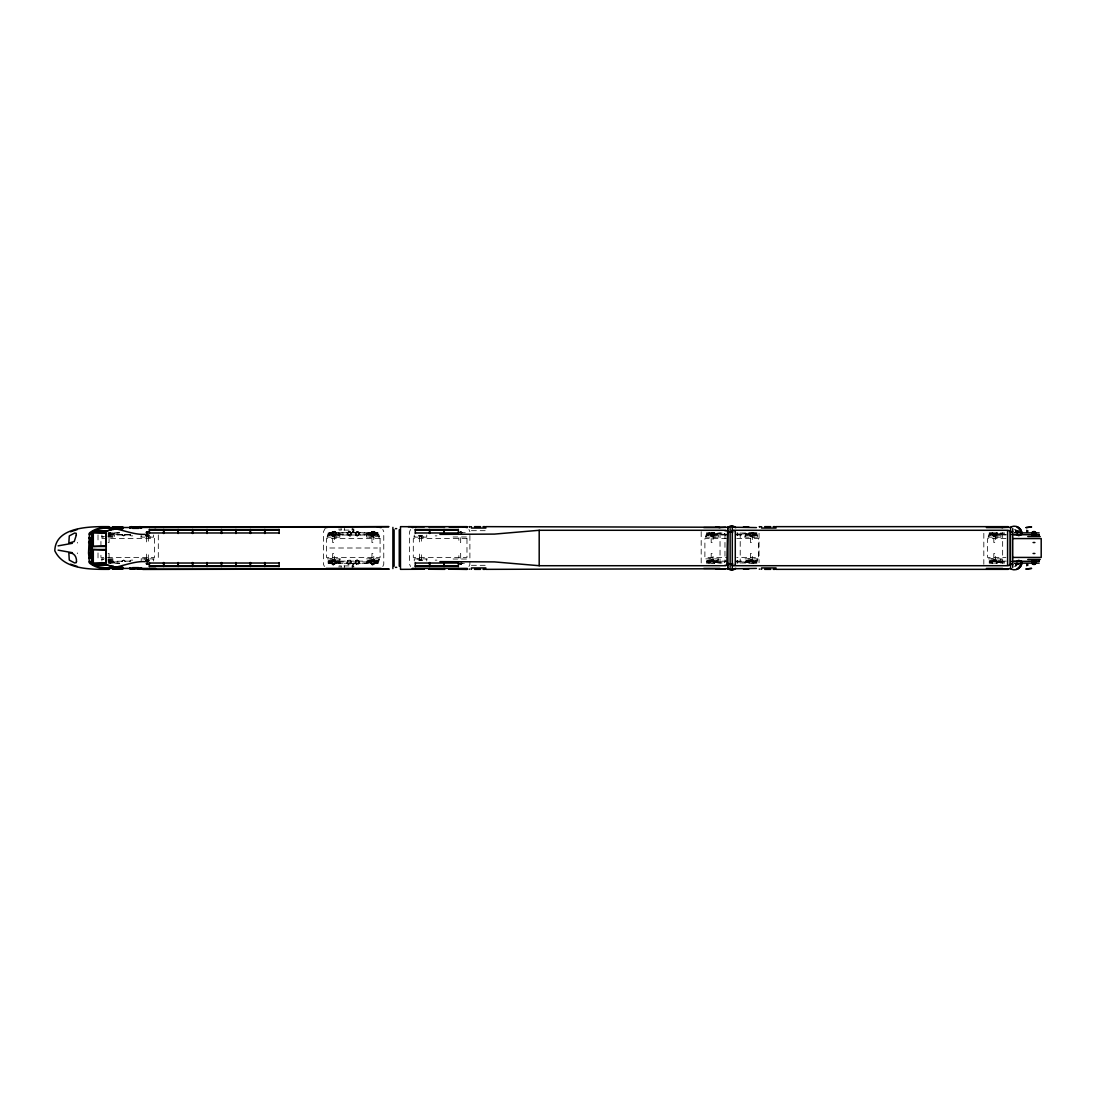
<?xml version="1.0" encoding="UTF-8"?>
<svg xmlns="http://www.w3.org/2000/svg" width="1096" height="1096" viewBox="0 0 1096 1096"><rect width="100%" height="100%" fill="white"/><g stroke="black" fill="none" stroke-linecap="round" stroke-linejoin="round"><path stroke-width="0.75" stroke-dasharray="5 3.75" d="M352.556 532.725L353.57 529.423C356.501 536.396 349.816 531.437 353.926 532.725M353.926 563.275L352.898 566.577C349.966 559.604 356.666 564.563 352.556 563.275M347.665 560.673C346.692 563.577 349.35 564.358 351.213 563.056C341.788 568.125 353.515 553.179 349.144 564.193C343.651 563.769 350.419 556.412 351.405 562.221C350.925 567.002 344.048 562.536 348.323 560.138M356.46 560.138C351.693 562.536 360.666 566.303 355.789 562.823C355.351 558.042 361.817 562.632 357.282 564.193L358.844 563.769L358.94 562.152A1.589 1.589 0 0 1 356.515 563.577A1.589 1.589 0 0 1 356.515 560.837A1.589 1.589 0 0 1 358.885 562.207L359.365 563.07M737.101 534.848L737.033 532.738M331.924 532.094L331.211 533.779L332.389 535.903L335.445 535.286M335.445 560.714C333.896 558.576 330.293 560.741 331.403 563.139L332.389 564.317L334.527 564.426M350.816 533.848L350.706 533.149C346.199 528.957 349.432 538.328 347.103 534.643C350.131 523.778 354.323 542.575 346.939 533.779C346.857 530.971 351.446 531.094 351.405 533.807L350.816 533.848C345.952 538.355 348.843 527.902 351.405 533.738M357.31 532.149C353.871 532.519 358.132 538.41 355.063 533.793L355.721 532.204C360.2 530.848 354.049 532.766 356.145 534.971C358.625 536.917 360.118 532.355 357.282 531.807L358.844 532.231L359.365 534.656C360.666 529.08 351.569 532.861 356.46 535.862M359.365 563.056L356.433 564.276L355.227 561.358M358.94 562.152L357.296 563.837M374.558 535.465L375.079 532.861L373.777 531.574M370.749 563.289C374.147 568.125 377.723 558.604 371.941 560.001M709.715 532.807C708.057 537.287 716.154 537.287 714.496 532.807M709.893 532.861L709.893 534.697L711.208 535.999L714.359 534.862M713.715 533.259L710.578 533.108L710.482 534.478L712.058 535.547M709.715 562.221L711.208 560.001L713.934 560.714M714.496 563.193C716.154 558.713 708.057 558.713 709.715 563.193M724.114 562.207L724.415 561.481M724.429 562.207L724.579 561.481M737.32 534.437L737.307 533.163A1.589 1.589 0 0 1 736.923 534.917L739.348 533.793M738.896 534.519L739.197 533.793M748.979 532.807C747.321 537.287 755.404 537.287 753.747 532.807M751.349 536.177L753.062 535.465L753.568 532.861M753.568 563.139L753.76 562.221M753.747 563.193C755.404 558.713 747.321 558.713 748.979 563.193M992.346 532.807C990.688 537.287 998.771 537.287 997.113 532.807M992.524 532.861L993.045 535.465L995.661 535.999M997.113 563.193C998.771 558.713 990.688 558.713 992.346 563.193M992.346 562.221L993.825 560.001L996.565 560.714M355.063 562.207C358.132 557.576 353.857 563.495 357.31 563.851M335.636 534.711L331.636 534.93A2.274 2.274 0 0 0 335.582 534.93M335.308 563.906L335.636 563.125M351.72 532.725L353.241 531.204L354.762 532.725M354.762 563.275L353.241 564.796L351.72 563.275M370.832 532.875L375.065 532.875M370.832 561.289L375.065 561.289M714.14 534.711L710.14 534.93A2.274 2.274 0 0 0 714.071 534.93M749.335 561.289C753.829 562.577 754.528 559.741 750.431 560.001M121.683 561.358L123.163 560.385L122.163 561.549M382.805 566.495L383.764 564.33L383.764 531.67L382.805 529.505M410.562 529.505L409.603 531.67L409.603 564.33L410.562 566.495M468.937 566.495L469.896 564.33L469.896 531.67L468.937 529.505M460.334 563.796L460.676 562.892M1017.458 563.275L1015.992 566.262L1014.362 566.262M110.573 532.957L108.148 533.259M336.047 532.957L331.184 532.957M331.184 563.043L336.047 563.043M370.434 563.043L375.298 563.043L375.449 561.371L370.284 561.371L370.284 563.043M714.537 532.957L709.674 532.957M709.674 563.043L714.537 563.043M753.788 532.957L748.924 532.957M748.924 563.043L753.788 563.043M997.168 532.957L992.305 532.957L997.319 532.957L997.319 534.629M992.154 563.043L992.154 561.371L997.319 561.371L997.319 563.043L992.154 563.043L997.168 563.043M331.992 533.259L333.609 532.04L335.047 532.861M371.256 533.259L374.476 533.259M749.746 533.259L752.979 533.259M993.113 533.259L996.346 533.259M996.346 562.741L996.264 562.892A1.822 1.822 0 0 0 994.73 560.385A1.822 1.822 0 0 0 993.045 562.906L993.113 561.522L994.688 560.453M1015.348 565.824L1016.91 563.125M1016.896 533.149L1019.253 531.765L1017.568 531.711L1016.362 532.944L1017.636 531.834L1019.061 532.204A1.589 1.589 0 0 0 1016.965 533.19L1019.061 532.286M325.375 528.067L323.471 531.67L323.471 564.33L324.43 566.495M109.984 535.286L109.066 535.999M125.766 534.629L123.697 536.026L121.642 534.643M121.642 561.358L123.725 559.974L125.766 561.371M122.547 561.029L122.204 561.577A1.589 1.589 0 0 1 125.177 561.604L124.328 560.686L122.533 561.042M335.047 563.139C333.02 566.002 330.047 560.727 333.554 560.453M359.365 534.629L357.296 536.026M371.434 532.861C373.462 529.998 376.435 535.273 372.914 535.547M461.389 562.865L460.443 563.824M462.156 563.193L460.745 564.591M713.934 535.286L713.03 535.999M737.389 535.382L737.868 532.93L737.101 535.451M725.607 561.371L726.1 560.618M355.241 532.944L355.748 532.218M737.033 563.262L737.101 561.152M104.49 536.533L101.462 536.985L104.216 537.136M110.34 534.711L108.148 536.218M108.148 559.467L114.833 559.015L108.148 558.864M141.179 536.533L140.713 537.136L154.084 537.136L141.179 536.533L141.179 535.012M153.632 559.467L154.084 558.864L140.713 558.864L153.632 559.467L153.632 560.988M327.375 536.533L326.923 537.136L340.294 537.136L327.375 536.533L327.375 535.012L379.093 535.012L379.545 537.136L366.174 537.136L379.093 536.533M331.417 532.875L331.636 532.656A2.274 2.274 0 0 1 335.582 532.656M335.801 534.711L333.609 536.218M331.348 561.138L333.609 559.782L335.801 561.289M331.417 561.289L331.636 561.07A2.274 2.274 0 0 1 335.582 561.07M335.801 563.125L333.609 564.632M339.842 559.467L340.294 558.864L326.923 558.864L339.842 559.467L339.842 560.988L327.375 560.988L327.375 559.467M370.667 532.875L371.722 531.82M370.9 534.93A2.274 2.274 0 0 0 374.832 534.93L375.065 534.711M375.12 534.862L372.859 536.218L371.16 535.478M370.612 561.138L372.859 559.782L375.12 561.138M370.667 561.289L371.722 560.234M370.9 563.344A2.274 2.274 0 0 0 374.832 563.344L375.065 563.125M379.093 559.467L379.545 558.864L366.174 558.864L379.093 559.467L379.093 560.988L366.639 560.988L366.639 559.467M414.274 536.533L413.822 537.136L427.193 537.136L414.274 536.533L414.274 535.012M426.741 559.467L427.193 558.864L413.822 558.864L426.741 559.467L426.741 560.988M459.758 564.481A2.274 2.274 0 0 0 461.731 563.344L461.95 563.125M705.879 536.533L705.427 537.136L718.798 537.136L705.879 536.533L705.879 535.012L726.881 534.862M713.249 535.766L714.304 534.711M709.852 561.138L712.112 559.782L714.304 561.289M709.907 561.289L710.14 561.07A2.274 2.274 0 0 1 714.071 561.07M718.332 559.467L718.798 558.864L705.427 558.864L718.332 559.467L718.332 560.988L705.879 560.988L705.879 559.467M745.129 536.533L744.677 537.136L758.048 537.136L745.129 536.533L745.129 535.012M753.555 534.711L751.363 536.218L749.102 534.862M749.171 561.289L751.363 559.782L753.623 561.138M757.596 559.467L758.048 558.864L744.677 558.864L757.596 559.467L757.596 560.988L745.129 560.988L745.129 559.467M988.496 536.533L988.044 537.136L1001.415 537.136L988.496 536.533L988.496 535.012L1006.265 534.862M995.867 535.766L996.922 534.711L992.538 534.711M996.99 534.862L994.73 536.218L992.469 534.862M992.469 561.138L994.73 559.782L996.99 561.138M992.538 561.289L992.757 561.07A2.274 2.274 0 0 1 996.702 561.07M1000.963 559.467L1001.415 558.864L988.044 558.864L1000.963 559.467L1000.963 560.988L988.496 560.988L988.496 559.467M149.097 535.465L146.193 535.903A2.274 2.274 0 0 0 148.535 535.766M149.234 535.615L147.398 536.382L145.576 535.615M145.576 560.385L147.398 559.618L149.234 560.385M145.7 560.522L147.398 559.823L149.097 560.535M371.16 532.094L372.859 531.382L375.12 532.725L378.353 532.725L378.353 534.862M358.145 564.276L358.885 563.769M422.207 535.478L420.522 536.177L418.809 535.465M418.686 535.615L420.508 536.382L422.33 535.615M418.686 560.385L420.508 559.618L422.33 560.385M460.676 564.426L461.457 563.906M752.034 535.437L752.993 533.135A1.822 1.822 0 0 1 751.363 535.615A1.822 1.822 0 0 1 749.678 533.094M113.765 535.012L108.148 535.163M339.226 535.012L327.992 535.012M378.49 535.012L367.242 535.012M327.992 560.988L339.226 560.988M367.242 560.988L378.49 560.988M717.729 535.012L706.482 535.012M756.98 535.012L745.746 535.012M706.482 560.988L717.729 560.988M745.746 560.988L756.98 560.988M1000.36 535.012L989.113 535.012M989.113 560.988L1000.36 560.988M335.91 533.766L335.458 533.862A1.822 1.822 0 0 1 332.691 535.369A1.822 1.822 0 0 1 332.691 532.218L334.417 532.204L334.527 533.108M351.98 530.108L354.035 529.135L351.98 528.738L351.98 530.108L339.048 530.08L339.048 528.752M351.98 565.892L354.035 566.865L351.98 567.262L351.98 565.892L339.048 565.92L339.048 567.249M1019.061 563.796L1017.568 564.289L1016.362 563.056L1018.444 564.193L1016.896 562.851A1.589 1.589 0 0 0 1019.033 563.673L1016.91 562.823M146.193 531.683L148.316 531.574M147.398 536.218L148.618 535.903M372.859 531.368L370.612 532.725L335.869 532.725M421.727 535.903L419.289 535.903M419.289 560.097L422.207 560.522M459.758 564.632L462.019 563.275L465.252 563.275M359.461 533.766L358.94 533.848A1.589 1.589 0 0 0 356.515 532.423A1.589 1.589 0 0 0 356.515 535.163A1.589 1.589 0 0 0 358.885 533.793L359.351 532.944M340.527 528.943L341.431 528.738L341.431 530.108L340.527 529.902M340.527 566.098L341.431 565.892L341.431 567.262L340.527 567.057M108.148 536.382L109.97 535.615L110.532 532.807L119.683 532.725M146.412 531.409L148.385 531.409M146.48 531.574L147.398 531.382M146.741 532.177L148.083 532.177M132.712 535.862L130.972 535.862M147.453 535.547L148.083 535.423A1.822 1.822 0 0 1 146.7 535.478M130.972 560.138L132.712 560.138M148.083 563.824L146.741 563.824M146.48 564.426L148.316 564.426M148.385 564.591L146.412 564.591M332.691 531.574L334.527 531.574L335.636 532.875M373.763 535.999L370.612 534.862M436.934 535.862L435.208 535.862M356.433 560.138L357.31 559.974M419.604 560.001L421.727 560.097M435.208 560.138L436.934 560.138M712.058 560.453L710.838 560.96L710.496 562.741M332.691 562.892L332.8 563.796A1.822 1.822 0 0 0 335.431 562.207L335.965 562.248M457.772 532.725L461.95 532.875L460.676 531.574M335.595 563.275L331.636 563.344A2.274 2.274 0 0 0 335.582 563.344M1014.362 529.738L1015.992 529.738L1017.458 532.725M1021.623 530.423L1016.773 530.423L1016.773 531.793L1021.623 531.793M471.417 530.683L485.843 530.683M1015.225 530.628L1016.924 530.628L1016.924 531.587L1015.225 531.587M146.604 532.204L147.974 532.204M460.334 532.204L461.389 533.135M465.252 532.725L462.019 532.725L459.758 531.368M1014.362 532.725L1019.28 532.725M108.148 532.957L119.574 532.875M145.371 532.875L148.385 532.957M457.731 532.875L464.937 532.725M722.045 532.999L717.77 532.999L717.77 534.053M741.43 532.999L745.705 532.999L745.705 534.053M1004.662 532.999L1000.388 532.999L1000.388 534.053M1014.362 532.875L1019.28 532.875M108.148 533.108L109.764 533.259M146.563 533.108L148.042 533.108M146.535 533.259L148.275 533.259M114.71 533.533L109.737 534.053L118.08 534.053M340.171 533.533L335.198 534.053L343.541 534.053M366.297 533.533L371.27 533.684M713.702 533.684L718.675 533.533M744.801 533.533L749.774 533.684M1001.292 533.533L996.319 534.053L1004.662 534.053M362.927 534.053L371.27 533.533M722.045 534.053L713.702 533.533M741.43 534.053L749.774 533.533M726.032 534.519L724.114 533.793M108.148 534.629L130.767 534.711M145.371 534.711L148.385 534.629M726.812 534.711L706.934 534.862M736.663 534.711L756.541 534.862M1006.155 534.711L989.551 534.862M108.148 535.012L130.78 534.862M145.48 535.012L149.33 535.012M736.594 534.862L757.596 535.012L757.596 536.533M108.148 536.533L114.833 536.985L108.148 537.136M726.703 538.574L704.892 538.574L704.892 557.426L726.703 557.426M736.772 538.574L758.569 538.574L758.569 557.426L736.772 557.426M1005.977 538.574L987.523 538.574L987.523 557.426L1005.977 557.426M108.148 542.52L109.066 542.52L109.066 534.629M329.828 548L377.421 548M108.148 553.48L109.066 553.48L109.066 561.371M104.216 558.864L101.462 559.015L104.49 559.467M108.148 560.837L113.765 560.988M108.148 560.988L114.381 560.988L114.381 559.467M145.48 560.988L149.33 560.988M130.78 561.138L110.34 561.289L109.285 560.234M145.371 561.289L148.193 561.289M726.881 561.138L706.619 561.138L706.619 563.275M736.594 561.138L756.843 561.138L756.843 563.275M1006.265 561.138L989.25 561.138L989.25 563.275M108.148 561.371L110.737 561.371L110.737 563.043M146.412 561.371L148.385 561.371M724.264 561.481L726.032 561.481M118.08 561.947L109.737 561.947L114.71 562.467M343.541 561.947L335.198 561.947L340.171 562.467M362.927 561.947L371.27 561.947L366.297 562.467M722.045 561.947L713.702 561.947L718.675 562.467M741.43 561.947L749.774 561.947L744.801 562.467M1004.662 561.947L996.319 561.947L1001.292 562.467M109.737 562.317L114.381 562.317M335.198 562.317L339.842 562.317M366.626 562.317L371.27 562.317M713.702 562.317L718.346 562.317M745.129 562.317L749.774 562.317M996.319 562.317L1000.963 562.317M108.148 562.741L110.573 563.043M146.535 562.741L148.275 562.741M108.148 563.043L119.574 563.125M145.371 563.125L148.385 563.043M457.731 563.125L464.937 563.275M722.045 563.002L717.77 563.002L717.77 561.947M741.43 563.002L745.705 563.002L745.705 561.947M1004.662 563.002L1000.388 563.002L1000.388 561.947M1014.362 563.125L1019.28 563.125M119.683 563.275L110.408 563.275L110.532 561.221L108.148 559.618M331.348 563.275L328.129 563.275L328.129 561.138L378.353 561.138L378.353 563.275L375.12 563.275L372.859 564.632L370.612 563.275L335.869 563.275M1014.362 563.275L1019.28 563.275M146.604 563.796L147.974 563.796M1021.623 564.207L1016.773 564.207L1016.773 565.577L1021.623 565.577M1015.225 564.413L1016.924 564.413L1016.924 565.372L1015.225 565.372M471.417 565.317L485.843 565.317M331.636 532.656L335.595 532.725M374.832 534.93L370.832 534.711M992.757 561.07L996.757 561.289L995.867 560.234M710.14 561.07L714.14 561.289M457.772 563.275L461.731 563.344M331.636 561.07L335.636 561.289M374.832 563.344L370.832 563.125M335.417 533.862L335.458 533.862A1.822 1.822 0 0 0 332.691 532.218L332.691 533.108M994.688 535.547L993.469 535.04L993.113 533.135A1.822 1.822 0 0 0 994.73 535.615A1.822 1.822 0 0 0 996.415 533.094M357.296 532.163L358.94 533.848M356.433 535.862L357.31 536.026M333.554 535.547L332.348 535.04L331.978 533.135L335.225 533.259M372.914 560.453C376.435 560.714 373.462 566.002 371.434 563.139M357.296 559.974L359.543 562.221M147.453 560.453L148.083 560.577A1.822 1.822 0 0 0 146.7 560.522M712.112 536.218L709.907 534.711M148.618 560.097L146.193 560.097A2.274 2.274 0 0 1 148.535 560.234M146.193 564.317L147.398 564.632M737.101 560.549L737.868 563.07L737.389 560.618M750.431 535.999L749.527 535.286M752.034 560.563L752.993 562.865A1.822 1.822 0 0 0 751.363 560.385A1.822 1.822 0 0 0 749.678 562.906M460.745 531.409L462.156 532.807M331.91 535.465L332.704 535.999M355.721 563.782L356.433 564.276M331.924 563.906L332.691 564.426M145.7 535.478L146.48 535.999M122.163 534.451L123.711 535.437L125.245 534.41A1.589 1.589 0 0 1 122.245 534.396L122.547 534.971M122.492 535.04L123.163 535.615L121.683 534.643M749.171 534.711L750.226 535.766M370.667 534.711L371.722 535.766M370.667 563.125L371.722 564.18M335.801 532.875L333.609 531.368L331.348 532.725L328.129 532.725L328.129 534.862M110.408 561.138L108.148 559.782L109.984 560.714M725.607 534.629L726.1 535.382M737.307 561.577L736.964 561.029A1.589 1.589 0 0 1 737.265 562.81L737.32 561.563L739.348 562.207M358.872 560.618L359.365 561.371M1015.348 530.176L1016.91 532.875M370.434 532.957L375.298 532.957L375.449 534.629M460.567 532.204L460.676 533.108M749.335 534.711L753.336 534.93A2.274 2.274 0 0 1 749.39 534.93M739.047 561.481L739.197 562.207L738.896 561.481M724.429 533.793L724.579 534.519M724.264 533.793L724.415 534.519M1002.662 532.683L1002.662 563.317M1000.963 535.012L1000.963 536.533M995.648 534.629L995.648 542.52L993.825 542.52L993.825 534.629M995.648 561.371L995.648 553.48L993.825 553.48L993.825 561.371M992.154 532.957L992.154 534.629M991.647 532.725L991.647 534.862M991.647 561.138L991.647 563.275M991.085 532.725L991.085 534.862M991.085 561.138L991.085 563.275M990.633 532.725L990.633 534.862M990.633 561.138L990.633 563.275M989.907 532.725L989.907 534.862M989.907 561.138L989.907 563.275M989.25 532.725L989.25 534.862M983.824 533.3L983.824 564.33M759.048 533.3L759.048 562.7M756.843 532.725L756.843 534.862M756.185 532.725L756.185 534.862M756.185 561.138L756.185 563.275M755.459 532.725L755.308 534.862M755.459 561.138L755.459 563.275M755.007 532.725L755.007 534.862M755.007 561.138L755.007 563.275M754.445 532.725L754.445 534.862M754.445 561.138L754.445 563.275M753.938 534.629L753.938 532.957L748.774 532.957L748.774 534.629M752.281 534.629L752.281 542.52L750.445 542.52L750.445 534.629M752.281 561.371L752.281 553.48L750.445 553.48L750.445 561.371M740.211 532.683L740.211 563.317M724.963 533.642L724.963 562.358M720.031 532.683L720.031 563.317M718.332 535.012L718.332 536.533M714.688 534.629L714.688 532.957L709.523 532.957L709.523 534.629M713.017 534.629L713.017 542.52L711.194 542.52L711.194 534.629M713.017 561.371L713.017 553.48L711.194 553.48L711.194 561.371M709.03 532.725L709.03 534.862M709.03 561.138L709.03 563.275M708.468 532.725L708.468 534.862M708.468 561.138L708.468 563.275M708.016 532.725L708.167 534.862M708.167 561.138L708.016 563.275M707.29 532.725L707.29 534.862M707.29 561.138L707.29 563.275M706.619 532.725L706.619 534.862M701.193 531.67L701.193 564.33M466.444 536.985L453.073 536.985M466.444 559.015L453.073 559.015M460.676 537.78L460.676 542.52L458.854 542.52L458.854 537.78M460.676 558.22L460.676 553.48L458.854 553.48L458.854 558.22M426.741 535.012L426.741 536.533M421.426 536.204L421.426 542.52L419.59 542.52L419.59 536.204M421.426 559.796L421.426 553.48L419.59 553.48L419.59 559.796M414.274 559.467L414.274 560.988M378.038 532.725L328.43 532.725M378.038 534.862L328.43 534.862M378.038 563.275L328.43 563.275M377.682 532.725L377.682 534.862M377.682 561.138L377.682 563.275M376.955 532.725L376.955 534.862M376.955 561.138L376.955 563.275M376.503 532.725L376.503 534.862M376.503 561.138L376.503 563.275M375.942 532.725L375.942 534.862M375.942 561.138L375.942 563.275M373.777 533.108C374.394 531.697 371.339 531.697 371.955 533.108M373.777 534.629L373.777 542.52L371.955 542.52L371.955 534.629M373.777 561.371L373.777 553.48L371.955 553.48L371.955 561.371M373.777 562.892C374.394 564.303 371.339 564.303 371.955 562.892M370.284 532.957L370.284 534.629M367.201 532.999L367.201 534.053M367.201 561.947L367.201 563.002M366.639 535.012L366.639 536.533M352.433 528.943L352.433 529.902M352.433 566.098L352.433 567.057M344.637 528.299L344.637 530.08M344.637 565.92L344.637 567.701M339.842 535.012L339.842 536.533M339.267 532.999L339.267 534.053M339.267 561.947L339.267 563.002M336.198 532.957L336.198 534.629M336.198 563.043L336.198 561.371L331.019 561.371L331.019 563.043M334.527 534.629L334.527 542.52L332.691 542.52L332.691 534.629M334.527 561.371L334.527 553.48L332.691 553.48L332.691 561.371M334.527 562.892L334.417 563.796L332.8 563.796A1.822 1.822 0 0 1 332.691 560.631A1.822 1.822 0 0 1 335.431 562.207M331.019 532.957L331.019 534.629M330.526 532.725L330.526 534.862M330.526 561.138L330.526 563.275M329.965 532.725L329.965 534.862M329.965 561.138L329.965 563.275M329.512 532.725L329.512 534.862M329.512 561.138L329.512 563.275M328.786 532.725L328.786 534.862M328.786 561.138L328.786 563.275M158.304 534.93L158.304 561.07M153.632 535.012L153.632 536.533M148.316 536.204L148.316 542.52L146.494 542.52L146.494 536.204M148.316 559.796L148.316 553.48L146.494 553.48L146.494 559.796M141.179 559.467L141.179 560.988M114.381 535.012L114.381 536.533M113.806 532.999L113.806 534.053M113.806 561.947L113.806 563.002M110.737 532.957L110.737 534.629M101.914 535.012L101.914 536.533M101.914 559.467L101.914 560.988M100.942 546.425L100.942 538.574L154.618 538.574L154.618 557.426L100.942 557.426L100.942 552.713M98.01 534.93L98.01 543.095M98.01 552.905L98.01 561.07M77.337 542.301L77.337 543.095M77.337 552.905L77.337 553.699M996.702 534.93A2.274 2.274 0 0 1 992.757 534.93M419.371 560.234A2.274 2.274 0 0 1 421.645 560.234M461.443 562.906A1.822 1.822 0 0 1 460.457 563.892M749.39 561.07A2.274 2.274 0 0 1 753.336 561.07M710.427 562.906A1.822 1.822 0 0 1 712.112 560.385A1.822 1.822 0 0 1 713.797 562.906M421.645 535.766A2.274 2.274 0 0 1 419.371 535.766M460.457 532.108A1.822 1.822 0 0 1 461.443 533.094M459.758 531.519A2.274 2.274 0 0 1 461.731 532.656M713.797 533.094A1.822 1.822 0 0 1 712.112 535.615A1.822 1.822 0 0 1 710.427 533.094M370.9 532.656A2.274 2.274 0 0 1 374.832 532.656M109.833 533.094A1.822 1.822 0 0 1 108.148 535.615M110.121 534.93A2.274 2.274 0 0 1 108.148 536.067M146.7 532.108A1.822 1.822 0 0 1 148.097 532.108M146.261 531.82A2.274 2.274 0 0 1 147.398 531.519M370.9 561.07A2.274 2.274 0 0 1 374.832 561.07M108.148 560.385A1.822 1.822 0 0 1 109.833 562.906M108.148 559.933A2.274 2.274 0 0 1 110.121 561.07M148.097 563.892A1.822 1.822 0 0 1 146.7 563.892M147.398 564.481A2.274 2.274 0 0 1 146.261 564.18M331.225 532.807C333.252 544.328 340.801 526.094 331.225 532.807M331.225 561.221C333.252 572.742 340.801 554.508 331.225 561.221M370.475 532.807C372.517 544.328 380.065 526.094 370.475 532.807M370.475 561.221C372.517 572.742 380.065 554.508 370.475 561.221M130.246 560.618L129.78 561.358L130.342 560.673M380.079 538.574L326.403 538.574L326.403 557.426L380.079 557.426L380.079 538.574M466.978 538.574L413.302 538.574L413.302 557.426L466.978 557.426L466.978 538.574M714.688 561.371L709.523 561.371L709.523 563.043L714.688 563.043L714.688 561.371M753.938 561.371L748.774 561.371L748.774 563.043L753.938 563.043L753.938 561.371M130.342 535.327L129.821 534.643L130.246 535.382M348.377 535.163A1.589 1.589 0 0 0 350.761 533.793A1.589 1.589 0 0 0 348.377 532.423A1.589 1.589 0 0 0 348.377 535.163M371.421 534.903A1.822 1.822 0 0 0 374.544 534.492A1.822 1.822 0 0 0 372.626 531.985A1.822 1.822 0 0 0 371.421 534.903M348.377 563.577A1.589 1.589 0 0 0 350.761 562.207A1.589 1.589 0 0 0 348.377 560.837A1.589 1.589 0 0 0 348.377 563.577M371.955 563.782A1.822 1.822 0 0 0 374.681 562.207A1.822 1.822 0 0 0 371.955 560.631A1.822 1.822 0 0 0 371.955 563.782"/><path stroke-width="1.5" d="M90.215 537.889L90.215 558.111M107.271 568.755L113.532 566.44L114.189 567.125M1021.527 534.519L1021.828 533.793A7.467 7.467 0 0 0 1017.211 526.902M1031.953 532.875L1036.186 532.875M1031.953 561.289L1036.186 561.289M113.532 566.44L106.326 565.002M107.381 564.961L93.489 564.933M1020.445 534.643L1018.979 535.615L1019.979 534.451A1.589 1.589 0 0 1 1016.965 534.396M1031.788 532.875L1032.857 531.82M1031.788 534.711L1032.857 535.766A2.274 2.274 0 0 0 1035.953 534.93L1036.186 534.711M1031.788 561.289L1032.857 560.234A2.274 2.274 0 0 1 1035.953 561.07M1032.021 563.344A2.274 2.274 0 0 0 1035.953 563.344L1036.186 563.125M91.927 531.752L90.365 534.396L91.434 534.396L91.434 561.604L90.365 561.604L91.927 564.248M106.326 530.998L114.189 528.875M144.96 561.632C126.136 560.727 106.696 576.291 89.461 563.097L88.543 552.864L89.461 532.903C106.696 519.71 126.136 535.273 144.96 534.369M93.489 531.067L107.381 531.039M94.667 530.957C100.394 528.149 107.518 526.71 113.532 529.56M726.881 563.837L727.538 532.615L731.416 531.752L732.703 532.615M732.703 563.385L731.416 564.248L727.538 563.385M1011.567 527.039L1010.293 527.71M1017.157 568.961L1021.116 565.002L1021.527 561.481M70.582 531.793L77.337 529.519M110.518 568.345L114.436 567.043L106.833 565.002L92.982 564.92M100.613 527.587L388.943 526.655L142.658 526.888M155.714 568.413L100.613 568.413M326.074 527.587L329.828 526.971M412.206 527.587L415.959 526.971M381.175 568.413L326.074 568.413M467.293 568.413L412.206 568.413M703.796 527.587L720.031 527.587L716.044 526.971M756.446 568.413L734.58 568.742M986.414 527.587L1002.662 527.587L998.675 526.971M133.918 526.971L133.644 527.71L133.548 526.834L131.109 526.655L132.63 528.368L138.713 528.368L140.233 526.655L137.795 526.834L137.699 527.71L137.425 526.971M131.41 569.167L133.548 569.167L133.918 568.276L133.918 569.03M107.751 568.879L109.915 568.468M58.088 545.863L72.391 543.301M720.031 527.587L727.936 527.258M1002.662 527.587L1010.567 527.258L1010.567 568.742L998.675 569.03M725.662 530.286L539.191 530.286L494.474 534.095L439.88 534.369M92.982 531.081L106.833 530.998L114.436 528.957L113.477 528.642M108.888 526.655C91.16 526.532 55.403 526.272 54.8 550.767C63.705 569.824 90.941 569.386 108.888 569.345M400.478 526.655L424.399 526.765M428.646 526.765L444.812 526.765M467.197 526.765L449.059 526.888M469.814 526.655L469.033 526.724L469.814 526.875M474.5 526.655L480.569 526.655M483.035 526.655L484.939 526.655M759.994 526.655L759.213 526.724L759.994 526.875M764.679 526.655L770.748 526.655M773.214 526.655L775.119 526.655M1008.279 526.655L776.023 526.655L776.023 528.053L761.597 528.053L761.597 526.655M112.6 527.149L123.04 527.149L123.04 528.478L114.011 528.478L112.6 528.012L112.6 526.998M734.58 527.258L756.446 527.587M131.863 527.34L137.233 526.984M133.548 527.587L137.795 527.587M727.662 527.71L731.731 526.491L735.8 527.71M395.396 528.642L396.684 528.642M149.412 529.532L279.124 529.532M415.315 529.532L458.361 529.532M149.412 530.245L163.564 530.245M163.866 530.245L178.004 530.245M178.306 530.245L192.458 530.245M192.759 530.245L206.897 530.245M207.199 530.245L221.337 530.245M221.652 530.245L235.791 530.245M236.092 530.245L250.231 530.245M250.546 530.245L264.684 530.245M264.985 530.245L279.124 530.245M415.315 530.245L429.468 530.245M429.769 530.245L443.907 530.245M444.209 530.245L458.361 530.245M732.306 530.286L1008.279 530.286M724.963 530.724L727.936 530.724M732.306 530.724L735.279 530.724L735.279 565.276L732.306 565.276M1010.567 530.724L1007.594 530.724L1007.594 565.276L1010.567 565.276M1012.745 531.752L1010.17 532.615L1010.17 563.385L1012.745 564.248M92.201 532.574L106.12 532.574L106.12 563.426L92.201 563.426M149.412 532.971L279.124 532.971M415.315 532.971L458.361 532.971M1020.294 532.875L1039.172 532.875M89.009 534.067L90.53 534.067M1011.923 534.519L1021.828 534.519L1021.979 533.793A7.617 7.617 0 0 0 1011.444 526.751M1014.362 534.711L1039.172 534.711M1038.296 535.163L1039.309 535.163M1027.76 536.533L1040.214 536.533M90.982 537.739L88.694 537.889L90.968 537.889M1012.677 538.574L1041.2 538.574L1041.2 557.426L1012.677 557.426M88.612 542.301L90.79 542.301M88.612 542.452L90.79 542.452M1033.076 542.52L1034.898 542.52M92.201 546.479L106.12 546.479M92.201 549.521L106.12 549.521M90.79 553.549L88.612 553.699L90.79 553.699M1033.076 553.48L1034.898 553.48M90.968 558.111L88.694 558.111L90.982 558.261M1027.76 559.467L1040.214 559.467M1038.296 560.837L1039.309 560.837M1014.362 561.289L1039.172 561.289M1011.923 561.481L1021.828 561.481L1021.979 562.207A7.617 7.617 0 0 1 1011.444 569.249M439.88 561.632L494.474 561.905L539.191 565.714L725.662 565.714M89.009 561.933L90.53 561.933M149.412 563.029L279.124 563.029M415.315 563.029L458.361 563.029M1020.294 563.125L1039.172 563.125M724.963 565.276L727.936 565.276M149.412 565.755L163.564 565.755M163.866 565.755L178.004 565.755M178.306 565.755L192.458 565.755M192.759 565.755L206.897 565.755M207.199 565.755L221.337 565.755M221.652 565.755L235.791 565.755M236.092 565.755L250.231 565.755M250.546 565.755L264.684 565.755M264.985 565.755L279.124 565.755M415.315 565.755L429.468 565.755M429.769 565.755L443.907 565.755M444.209 565.755L458.361 565.755M732.306 565.714L1008.279 565.714M149.412 566.468L279.124 566.468M415.315 566.468L458.361 566.468M395.396 567.358L396.684 567.358M727.662 568.29L731.731 569.509L735.8 568.29M1010.293 568.29L1011.567 568.961M133.548 568.413L139.932 569.167M727.936 568.742L716.044 569.03M112.6 568.851L123.04 568.851L123.04 567.523L114.011 567.673M131.863 568.66L135.301 568.66M424.399 569.235L400.478 569.345M428.646 569.235L444.812 569.345M449.059 569.235L467.197 569.345L449.059 569.112M469.814 569.125L469.033 569.125M759.994 569.125L759.213 569.125M474.5 569.345L480.569 569.345M483.035 569.345L484.939 569.345M764.679 569.345L770.748 569.345M773.214 569.345L775.119 569.345M1008.279 569.345L776.023 569.345L776.023 567.947L761.597 567.947L761.597 569.345M1035.953 534.93L1031.953 534.711M1035.953 563.344L1031.953 563.125M463.54 526.971L467.293 527.587M377.421 526.971L381.175 527.587M151.96 526.971L155.714 527.587M107.34 568.153L99.298 566.92L94.667 565.043M58.088 550.137L72.391 552.699M107.751 527.121L109.915 527.532M137.795 568.317L137.425 569.03M986.414 568.413L1002.662 568.413M703.796 568.413L720.031 568.413M110.518 527.655L114.162 528.71L122.738 528.71L122.738 527.491L112.902 527.491L112.902 528.286M70.582 564.207L77.337 566.481M1017.157 527.039L1021.116 530.998L1021.664 533.793M1031.788 563.125L1032.857 564.18M1020.445 561.358L1018.979 560.385L1019.979 561.549A1.589 1.589 0 0 0 1016.965 561.604M1021.678 561.481L1021.828 562.207A7.467 7.467 0 0 1 1017.211 569.098M1027.829 530.711L1027.829 531.505M1027.829 564.495L1027.829 565.289M1026.788 530.217L1026.788 531.998M1026.788 564.002L1026.788 565.783M1012.745 528.642L1012.745 567.358M1010.17 530.56L1010.17 531.834M1010.17 564.166L1010.17 565.44M748.856 526.971L743.431 526.971M748.856 569.03L743.431 569.03M732.306 527.258L732.306 568.742M730.128 528.642L730.128 567.358M727.936 526.998L727.936 569.002M727.538 529.793L727.538 531.834M727.538 564.166L727.538 566.207M725.662 527.258L485.843 526.655L485.843 528.053L471.417 528.053L471.417 526.655M725.662 568.742L485.843 569.345L485.843 567.947L471.417 567.947L471.417 569.345M539.191 530.286L539.191 565.714M467.197 526.655L408.233 526.655M458.361 529.382L458.361 533.437M458.361 562.563L458.361 566.618M444.209 529.532L444.209 533.437M444.209 562.563L444.209 566.468M443.907 529.532L443.907 533.437M443.907 562.563L443.907 566.468M429.769 529.532L429.769 533.437M429.769 562.563L429.769 566.468M429.468 529.532L429.468 533.437M429.468 562.563L429.468 566.468M415.315 529.382L415.315 533.437M415.315 562.563L415.315 566.618M400.478 527.409L400.478 568.591M399.259 529.793L399.259 566.207M394.108 529.793L394.108 566.207M392.889 527.409L392.889 568.591M279.124 529.382L279.124 533.437M279.124 562.563L279.124 566.618M264.985 529.532L264.985 533.437M264.985 562.563L264.985 566.468M264.684 529.532L264.684 533.437M264.684 562.563L264.684 566.468M250.546 529.532L250.546 533.437M250.546 562.563L250.546 566.468M250.231 529.532L250.231 533.437M250.231 562.563L250.231 566.468M236.092 529.532L236.092 533.437M236.092 562.563L236.092 566.468M235.791 529.532L235.791 533.437M235.791 562.563L235.791 566.468M221.652 529.532L221.652 533.437M221.652 562.563L221.652 566.468M221.337 529.532L221.337 533.437M221.337 562.563L221.337 566.468M207.199 529.532L207.199 533.437M207.199 562.563L207.199 566.468M206.897 529.532L206.897 533.437M206.897 562.563L206.897 566.468M192.759 529.532L192.759 533.437M192.759 562.563L192.759 566.468M192.458 529.532L192.458 533.437M192.458 562.563L192.458 566.468M178.306 529.532L178.306 533.437M178.306 562.563L178.306 566.468M178.004 529.532L178.004 533.437M178.004 562.563L178.004 566.468M163.866 529.532L163.866 533.437M163.866 562.563L163.866 566.468M163.564 529.532L163.564 533.437M163.564 562.563L163.564 566.468M149.412 529.382L149.412 533.437M149.412 562.563L149.412 566.618M141.59 526.957L141.59 528.176M141.59 567.824L141.59 569.043M140.672 526.957L140.672 528.176M140.672 567.824L140.672 569.043M139.932 569.043L138.713 567.632L132.63 567.632L131.41 569.043M130.657 526.957L130.657 528.176M130.657 567.824L130.657 569.043M129.753 526.957L129.753 528.176M129.753 567.824L129.753 569.043M112.6 567.988L112.6 569.002M93.311 533.19L93.311 545.877M93.311 550.124L93.311 562.81M92.708 532.574L105.778 533.19L105.778 545.877L92.708 546.479M92.708 549.521L105.778 550.124L105.778 562.81L92.708 563.426M92.201 531.67L92.201 564.33M1035.665 562.906A1.822 1.822 0 0 1 1035.282 563.495M1034.679 563.892A1.822 1.822 0 0 1 1033.295 563.892M1032.692 563.495A1.822 1.822 0 0 1 1032.309 562.906M1032.309 533.094A1.822 1.822 0 0 1 1032.692 532.505M1033.295 532.108A1.822 1.822 0 0 1 1034.679 532.108M1035.282 532.505A1.822 1.822 0 0 1 1035.665 533.094M1032.021 532.656A2.274 2.274 0 0 1 1035.953 532.656M734.594 569.098A7.467 7.467 0 0 1 728.881 569.098M734.649 569.249A7.617 7.617 0 0 1 728.813 569.249M728.881 526.902A7.467 7.467 0 0 1 734.594 526.902M728.813 526.751A7.617 7.617 0 0 1 734.649 526.751M76.487 561.604L76.199 562.7L74.597 562.947L69.281 560.097L68.843 552.905C74.007 552.507 76.83 556.782 76.487 561.604M76.309 535.163L74.227 541.547L68.843 543.095L69.281 535.903L74.597 533.053L76.199 533.3L76.309 535.163M114.162 567.29L112.902 568.509L122.738 568.509L122.738 567.29L114.162 567.29M1031.487 526.971L1026.062 527.587L1031.487 526.971M1031.487 568.413L1026.062 569.03L1031.487 568.413M388.943 569.112L142.658 569.345L388.943 569.112"/></g></svg>
